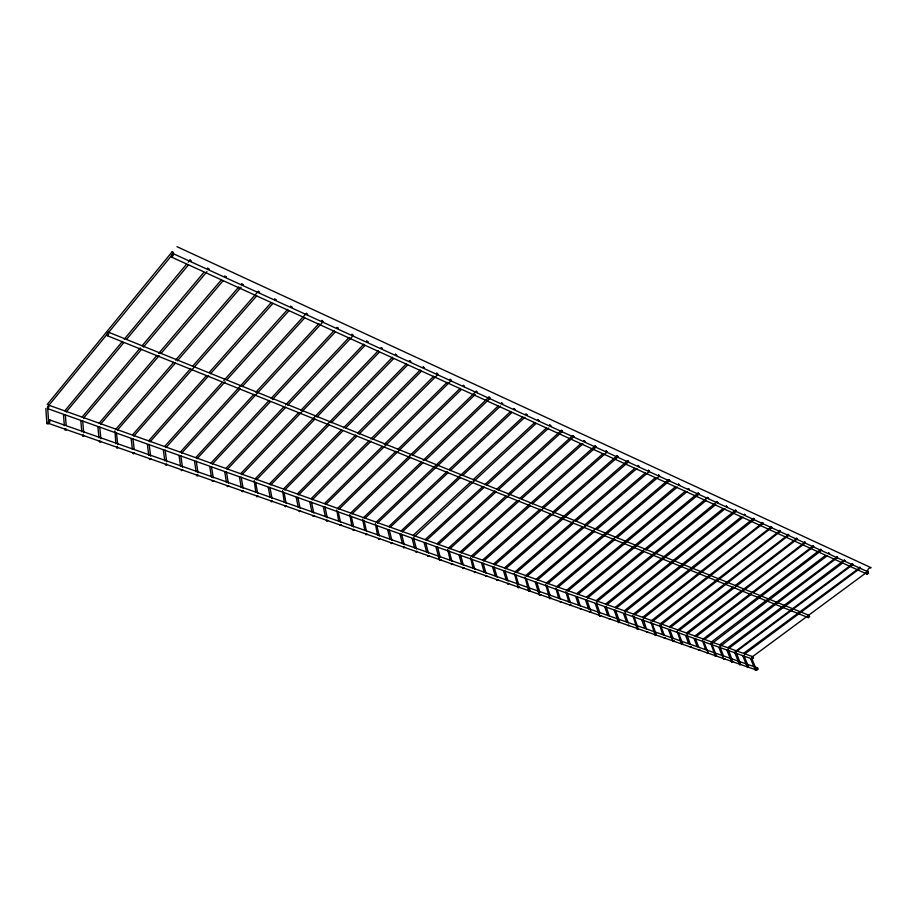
<?xml version="1.0" encoding="UTF-8"?>
<svg xmlns="http://www.w3.org/2000/svg" width="917" height="917" viewBox="0 0 917 917"><rect width="100%" height="100%" fill="white"/><g stroke="black" fill="none" stroke-linecap="round" stroke-linejoin="round"><path stroke-width="1.38" d="M595.167 445.857L596.199 446.98L595.167 445.857L471.476 556.046M565.904 591.545L568.769 601.896M555.851 587.969L558.682 598.365M545.672 584.347L549.684 598.56L551.025 598.251L549.684 598.56M524.914 576.953L528.834 591.293L530.186 590.984L528.834 591.293M514.322 573.182L518.197 587.591L519.561 587.281L518.197 587.591M449.788 548.859L573.813 436.721L573.526 435.93L572.77 435.586L508.075 494.148M572.77 435.586L573.813 436.721M470.536 557.582L473.069 568.391M498.16 490.01L562.373 431.483L562.087 430.681L561.33 430.337L497.071 488.967M561.33 430.337L562.373 431.483M447.725 549.455L450.178 560.379M375.351 523.676L377.506 534.932M362.673 519.16L364.771 530.473M349.813 514.586L351.853 525.945M336.757 509.932L338.74 521.36M282.562 490.629L284.293 502.287M254.215 480.531L255.797 492.314M425.373 460.391L490.022 398.322L489.758 397.508L488.921 397.118L423.207 460.288M488.921 397.118L490.022 398.322M476.187 391.284L477.31 392.499L476.187 391.284L350.787 512.935M114.98 430.944L115.829 443.69M451.267 380.566L450.132 379.329L451.267 380.566L325.695 504.556M46.87 423.562L47.524 422.771L48.716 423.184L48.062 423.975L46.87 423.562L45.85 408.535M437.925 374.457L436.79 373.208L437.925 374.457L373.07 439.128M167.032 464.415L166.367 465.148L165.312 464.781L166.642 464.082M353.217 335.633L352.013 334.327L353.217 335.633L287.789 405.119M323.059 321.81L321.833 320.48L323.059 321.81L197.098 458.649M272.555 501.198L271.272 501.851L271.604 500.865M306.347 313.373L307.585 314.726L306.347 313.373L180.374 452.035M314.359 515.767L312.789 516.111L314.05 515.469M341.193 525.12L339.657 525.452L340.895 524.833M354.317 529.694L353.079 530.313L353.446 529.384M258.25 291.319L259.522 292.695L258.25 291.319L192.559 366.341M417.109 551.576L415.642 551.908L416.845 551.312M440.997 559.897L439.552 560.23L440.745 559.645M190.002 260.015L191.321 261.448L190.002 260.015L188.18 262.216M48.612 405.646L173.485 253.275L173.347 252.37L172.155 251.82L47.248 404.466M172.155 251.82L173.485 253.275M539.334 594.95L540.675 594.64L539.334 594.95L535.322 582.352M413.762 537.282L535.849 423.677M599.512 615.892L600.795 615.594L599.512 615.892L595.271 603.638M619.823 622.23L618.562 622.528L619.651 622.013M638.392 628.695L637.315 629.2L637.785 628.489M711.97 643.505L827.34 555.668M720.12 646.416L837.462 557.547L837.129 556.837L719.742 644.766M734.93 651.758L852.546 563.909L852.89 564.62L736.706 651.288M656.503 635.011L655.426 635.504L655.907 634.805M672.952 641.453L674.167 641.166L672.952 641.453L668.482 629.635M682.844 644.192L681.64 644.479L682.695 643.986M715.352 656.217L716.532 655.93L715.352 656.217L710.732 643.138M723.536 659.059L724.705 658.784L723.536 659.059L718.928 647.551M731.628 661.879L732.786 661.593L731.628 661.879L726.998 650.417M740.776 664.378L739.629 664.665L740.638 664.195M747.527 667.416L748.673 667.129L747.527 667.416L742.862 656.056M756.479 669.857L755.47 670.316L755.963 669.674M64.878 410.77L122.419 341.445M124.242 339.244L186.346 264.417M66.242 411.939L123.761 342.729M126.5 339.439L188.581 264.738M82.209 416.96L140.267 347.979M142.112 345.789L203.849 272.429M83.562 418.118L141.596 349.262M143.43 347.073L206.99 271.661M99.254 423.058L156.887 355.498M158.744 353.309L221.02 280.304M100.595 424.204L159.134 355.67M160.991 353.492L223.244 280.613M116.023 429.041L173.714 362.295M175.571 360.14L238.856 286.929M117.342 430.176L175.456 363.052M177.325 360.885L241.056 287.262M132.506 434.933L190.69 368.485M133.825 436.068L256.703 295.904M148.714 440.733L206.44 375.638M209.271 372.428L270.779 303.068M150.033 441.845L208.663 375.798M210.555 373.666L272.979 303.367M164.67 446.43L221.914 382.664M223.817 380.544L287.732 309.338M165.966 447.542L225.089 381.77M227.003 379.649L288.981 310.691M181.658 453.136L240.3 388.682M242.214 386.573L304.696 317.89M195.814 457.56L253.975 394.287M255.912 392.178L318.921 323.644M211.025 462.993L269.185 400.442M271.123 398.356L334.143 330.59M212.285 464.071L270.435 401.635M272.372 399.548L335.358 331.908M225.983 468.335L283.628 407.045M285.577 404.97L349.09 337.445M227.244 469.412L285.84 407.194M240.713 473.596L298.804 412.512M300.776 410.449L363.785 344.184M241.962 474.674L364.977 345.48M255.213 478.777L378.228 350.81M256.462 479.843L314.967 419.058M316.95 416.994L379.42 352.094M269.495 483.878L392.465 357.309M270.733 484.933L329.214 424.812M331.197 422.771L393.645 358.581M283.559 488.91L341.514 429.878M343.508 427.838L406.449 363.728M284.786 489.953L342.706 431.024M345.698 427.975L407.618 364.977M297.417 493.862L355.796 434.99M357.802 432.962L420.204 370.032M298.633 494.893L356.977 436.125M358.994 434.108L421.362 371.282M311.058 498.733L368.852 441.031M370.881 439.014L433.741 376.245M312.261 499.765L371.041 441.146M324.503 503.536L382.251 446.441M384.28 444.436L447.095 382.332M337.743 508.27L395.915 451.313M397.955 449.307L460.208 388.35M338.935 509.279L461.331 389.576M351.968 513.933L410.529 457.205M412.581 455.21L475.247 394.493M363.648 517.52L421.144 462.26M364.817 518.529L423.322 462.363M376.325 522.048L498.344 405.83M377.483 523.045L500.476 406.036M388.808 526.518L447.141 471.453M449.215 469.493L510.666 411.481M389.966 527.504L448.264 472.53M450.339 470.57L511.755 412.661M401.119 530.92L522.828 417.029M402.276 531.894L460.494 477.47M462.569 475.533L524.948 417.224M413.258 535.253L470.88 481.803M472.966 479.855L534.771 422.508M425.236 539.528L482.766 486.595M484.852 484.669L546.566 427.895M426.359 540.491L484.348 487.202M486.457 485.265L548.664 428.101M437.031 543.747L494.962 490.882M438.154 544.709L496.063 491.936M448.677 547.908L505.943 496.063M460.151 552.011L517.337 500.659M519.458 498.756L580.874 443.61M461.262 552.951L519.469 500.739M521.59 498.848L582.971 443.794M472.576 556.997L530.118 505.783M532.25 503.88L596.199 446.98M482.64 560.046L540.124 509.222M542.256 507.342L602.928 453.709M483.74 560.975L607.146 452.001L606.126 450.877L607.146 452.001M493.655 563.978L550.464 514.139M552.607 512.259L616.923 455.841L617.634 456.162L617.932 456.941L494.744 564.906M504.522 567.864L627.572 460.724L628.271 461.045L628.581 461.824L505.611 568.781M515.251 571.692L634.839 468.323M516.328 572.609L573.389 523.332M575.544 521.475L636.914 468.484M525.831 575.475L582.249 527.069M584.416 525.2L645.167 473.069M526.908 576.392L649.408 471.361L648.411 470.283L649.408 471.361M536.285 579.212L655.368 477.734M537.339 580.117L594.686 531.298M596.852 529.453L659.61 476.038L658.624 474.96L659.61 476.038M546.589 582.891L668.688 479.58L669.353 479.878L669.662 480.646L547.644 583.785M556.768 586.525L675.348 486.87M557.811 587.419L614.86 539.528M617.049 537.683L677.388 487.03M566.809 590.112L685.125 491.363M567.852 591.007L687.177 491.501M576.724 593.666L698.066 493.059L698.708 493.346L699.018 494.103L577.767 594.537M586.513 597.162L707.603 497.427L708.543 498.47L707.603 497.427M587.545 598.033L643.642 551.874M645.843 550.062L706.342 500.281M596.188 600.612L717.002 501.737L717.942 502.768L717.002 501.737M715.73 504.579L597.208 601.483L596.6 603.489L599.867 612.9M605.724 604.028L722.963 508.694M606.745 604.888L725.003 508.82M615.158 607.386L735.434 510.196L736.042 510.471L736.362 511.216L616.167 608.246M624.466 610.722L741.142 517.016M743.171 517.131L625.474 611.57L624.878 613.542L628.214 622.826M633.658 614L753.396 518.426L753.98 518.701L754.313 519.435L634.656 614.848M642.737 617.244L762.772 522.736L763.104 523.469L643.734 618.092M651.712 620.454L771.461 526.725L771.793 527.447L652.698 621.29M660.572 623.617L780.035 530.656L780.367 531.379L661.558 624.454L660.985 626.38L664.412 635.504M669.33 626.747L788.505 534.531L788.838 535.253L670.316 627.583M677.984 629.841L733.199 587.04M735.457 585.287L796.862 538.371L797.194 539.093L678.958 630.667M686.535 632.902L805.115 542.153L805.447 542.875L687.498 633.716M694.983 635.917L813.264 545.89L813.608 546.612L753.636 592.531M695.946 636.73L751.378 594.273M703.339 638.897L820.784 549.34L821.655 550.303L820.784 549.34M704.29 639.711L820.52 551.163M711.592 641.843L825.334 555.587M727.811 647.643L844.374 560.161L845.222 561.101L844.374 560.161M728.74 648.445L842.941 562.809M743.653 653.305L860.123 567.394L860.467 568.082L744.581 654.096M867.299 570.569C867.849 573.205 866.874 567.348 871.15 567.715L176.992 246.684M751.573 657.363L867.78 571.543M172.969 253.55L171.468 255.396L171.743 257.196L867.253 574.225L868.605 573.228L867.918 571.83L172.969 253.55L173.256 255.362L171.743 257.196M108.538 332.195L107.14 333.903L107.335 335.725L808.358 617.657L809.654 616.705L809.023 615.318L108.538 332.195L108.733 334.017L107.335 335.725M48.739 405.176L47.443 406.77L47.569 408.592L752.272 659.025L753.51 658.119L752.937 656.732L48.739 405.176L48.876 407.01L47.569 408.592M49.782 419.963L48.463 421.556L48.59 423.413L756.903 670.178L758.141 669.272L757.568 667.874L49.782 419.963L49.908 421.831L48.59 423.413M82.817 435.059L82.587 436.194L83.871 435.93L83.527 435.105M116.918 446.946L116.677 448.058L117.926 447.794L117.605 446.992M474.846 571.704L474.421 572.529L475.361 571.704M867.104 572.048L867.918 571.83M808.255 615.513L809.023 615.318M752.192 656.904L752.937 656.732M756.823 668.034L757.568 667.874M860.467 568.082L859.63 567.164M852.89 564.62L852.042 563.68M837.462 557.547L836.602 556.596M813.608 546.612L812.726 545.649M805.447 542.875L804.564 541.901M797.194 539.093L796.311 538.119M788.838 535.253L787.944 534.279M780.367 531.379L779.473 530.393M771.793 527.447L770.888 526.461M763.104 523.469L762.199 522.472M754.313 519.435L753.396 518.426M736.362 511.216L735.434 510.196M699.018 494.103L698.066 493.059M669.662 480.646L668.688 479.58M628.581 461.824L627.572 460.724M617.932 456.941L616.923 455.841M866.622 573.744L867.253 574.225M808.358 617.657L807.728 616.27M752.272 659.025L751.699 657.649M751.848 658.681L755.963 668.619M750.656 658.819L755.344 670.132M744.054 655.919L748.157 665.891M740.26 663.129L736.145 652.125M734.976 653.248L739.629 664.665M732.282 660.343L728.178 649.282M720.143 647.413L723.696 656.251M711.993 644.513L716.028 654.669M703.74 641.579L707.752 651.781M705.551 649.465L702.479 640.192M695.395 638.61L698.892 647.574M694.158 638.759L697.184 646.531M690.421 644.605L686.925 634.587M685.698 635.756L688.713 643.562M678.397 632.57L682.351 642.897M681.64 644.479L677.113 631.16M669.742 629.498L673.181 638.576M662.682 634.438L659.701 624.958M652.125 623.228L656.01 633.704M655.265 635.298L650.841 621.806M646.531 629.245L643.149 618.998M641.866 620.19L644.8 628.168M634.071 616.82L637.911 627.377M637.143 628.993L632.776 615.364M623.571 613.691L626.46 621.749M615.571 610.241L619.353 620.901M614.264 610.378L618.562 622.528M606.148 606.882L609.427 616.258M604.83 607.031L607.811 615.571M586.937 600.062L590.628 610.86M585.596 600.211L588.542 608.819M577.148 596.577L580.358 606.08M575.796 596.726L578.719 605.38M567.233 593.047L570.5 602.87M557.192 589.482L560.425 599.34M547.013 585.86L550.223 595.775M536.709 582.203L539.884 592.153M526.266 578.489L529.797 589.734M515.675 574.718L518.781 584.771M504.958 570.913L508.029 581.011M503.536 571.062L506.253 580.014M494.091 567.05L497.117 577.194M492.658 567.199L495.34 576.185M483.064 563.13L486.067 573.32M481.631 563.29L484.279 572.311M471.9 559.164L474.857 569.4M460.586 555.129L463.498 565.422M459.13 555.289L461.698 564.413M449.101 551.06L451.978 561.387M437.466 546.922L440.286 557.307M435.988 547.082L439.552 560.23M425.671 542.726L428.445 553.157M424.181 542.887L426.634 552.137M413.705 538.462L416.433 548.951M412.203 538.634L414.61 547.919M401.566 534.153L404.248 544.687M400.053 534.313L402.425 543.655M389.244 529.774L391.88 540.365M387.731 529.934L390.046 539.322M376.761 525.338L379.34 535.975M364.083 520.833L366.605 531.528M351.234 516.26L353.698 527M338.178 511.617L340.585 522.415M324.939 506.906L327.289 517.761M323.357 507.078L325.432 516.695M311.493 502.138L313.786 513.039M309.912 502.298L311.929 511.961M297.853 497.278L300.077 508.236M296.248 497.45L298.208 507.17M284.006 492.36L286.161 503.376M269.942 487.363L272.028 498.424M268.314 487.535L270.148 497.335M255.66 482.285L257.677 493.403M241.16 477.127L243.097 488.303M239.497 477.298L241.274 487.592M226.43 471.888L228.299 483.121M224.757 472.06L226.465 482.411M211.46 466.57L213.248 477.86M209.775 466.742L211.414 477.138M196.261 461.159L198.003 472.771M194.564 461.343L196.123 471.785M180.821 455.669L182.472 467.338M179.102 455.852L180.58 466.352M165.117 450.087L166.688 461.813M163.386 450.27L164.785 460.827M149.162 444.424L150.64 456.196M147.419 444.607L148.737 455.21M132.954 438.658L134.169 449.181M131.188 438.842L132.415 449.49M116.459 432.79L117.743 444.688M99.701 426.841L100.881 438.796M97.913 427.024L98.956 437.787M82.656 420.777L83.722 432.79M80.845 420.96L81.796 431.781M65.325 414.61L66.173 425.35M63.502 414.805L64.35 425.671M47.695 408.34L48.624 421.831M585.092 441.57L584.049 440.756L585.092 441.57M550.785 425.832L549.707 425.007L550.785 425.832M537.912 419.596L538.99 420.765L537.912 419.596M527.046 414.954L525.945 414.106L527.046 414.954M514.907 409.383L513.795 408.535L514.907 409.383M502.585 403.732L501.45 402.872L502.585 403.732M463.268 385.358L464.392 386.573L463.268 385.358M64.752 429.271L65.118 430.119L66.402 429.855L66.047 429.007L64.752 429.271M424.445 367.912L423.23 366.995L424.445 367.912M99.449 441.364L99.781 442.177L101.134 441.455L99.449 441.364M410.678 361.596L409.452 360.668L410.678 361.596M396.694 355.188L395.445 354.249L396.694 355.188M132.976 453.044L133.286 453.835L134.627 453.124L132.976 453.044M149.333 458.741L149.631 459.52L150.961 458.821L149.333 458.741M382.469 348.666L381.208 347.715L382.469 348.666M368.015 342.041L366.731 341.078L368.015 342.041M181.257 469.848L181.52 470.616L182.838 469.928L181.257 469.848M196.823 475.27L197.075 476.038L198.393 475.35L196.823 475.27M212.148 480.611L212.389 481.356L213.695 480.68L212.148 480.611M338.362 328.446L337.055 327.461L338.362 328.446M227.233 485.861L227.462 486.606L228.757 485.93L227.233 485.861M242.077 491.031L242.294 491.764L243.59 491.099L242.077 491.031M256.691 496.12L256.898 496.842L258.181 496.189L256.691 496.12M285.244 506.069L285.428 506.769L286.7 506.127L285.244 506.069M291.961 307.172L290.792 307.023L290.597 306.152L291.961 307.172M299.194 510.929L299.378 511.629L300.638 510.987L299.194 510.929M275.948 299.825L274.745 299.676L274.561 298.804L275.948 299.825M326.463 520.432L326.624 521.108L327.873 520.478L326.463 520.432M365.883 534.153L366.009 534.806L367.247 534.198L365.883 534.153M378.641 538.6L378.755 539.242L379.982 538.634L378.641 538.6M243.074 284.751L241.813 284.579L241.641 283.697L243.074 284.751M391.204 542.979L391.318 543.621L392.533 543.013L391.204 542.979M403.595 547.289L403.709 547.919L404.913 547.323L403.595 547.289M226.19 277.014L224.906 276.831L224.745 275.948L226.19 277.014M427.849 555.736L427.941 556.355L429.145 555.771L427.849 555.736M208.996 269.139L207.689 268.945L207.529 268.051L208.996 269.139M451.428 563.944L451.508 564.551L452.689 563.978L451.428 563.944M462.97 567.967L463.051 568.574L464.22 568.001L462.97 567.967M485.586 575.842L485.643 576.438L486.812 575.865L485.586 575.842M496.67 579.704L496.716 580.289L497.874 579.727L496.67 579.704M507.594 583.51L507.64 584.083L508.786 583.533L507.594 583.51M560.092 601.793L561.238 601.804L560.092 601.793M570.191 605.312L571.314 605.323L570.191 605.312M580.152 608.785L581.263 608.785L580.152 608.785M589.986 612.201L591.098 612.212L589.986 612.201M609.289 618.929L610.367 618.929L609.289 618.929M628.099 625.474L629.165 625.486L628.099 625.474M646.451 631.87L647.505 631.87L646.451 631.87M664.366 638.106L665.387 638.106L664.366 638.106M690.421 647.184L691.418 647.184L690.421 647.184M698.903 650.142L699.889 650.13L698.903 650.142M707.282 653.053L708.256 653.053L707.282 653.053M829.61 553.948L828.75 552.997L829.61 553.948M745.395 515.354L744.478 514.345L745.395 515.354M727.215 507.021L726.275 506.001L727.215 507.021M689.366 489.678L688.403 488.623L689.366 489.678M679.589 485.196L678.614 484.13L679.589 485.196M639.069 466.627L638.072 465.538L639.069 466.627"/></g></svg>
